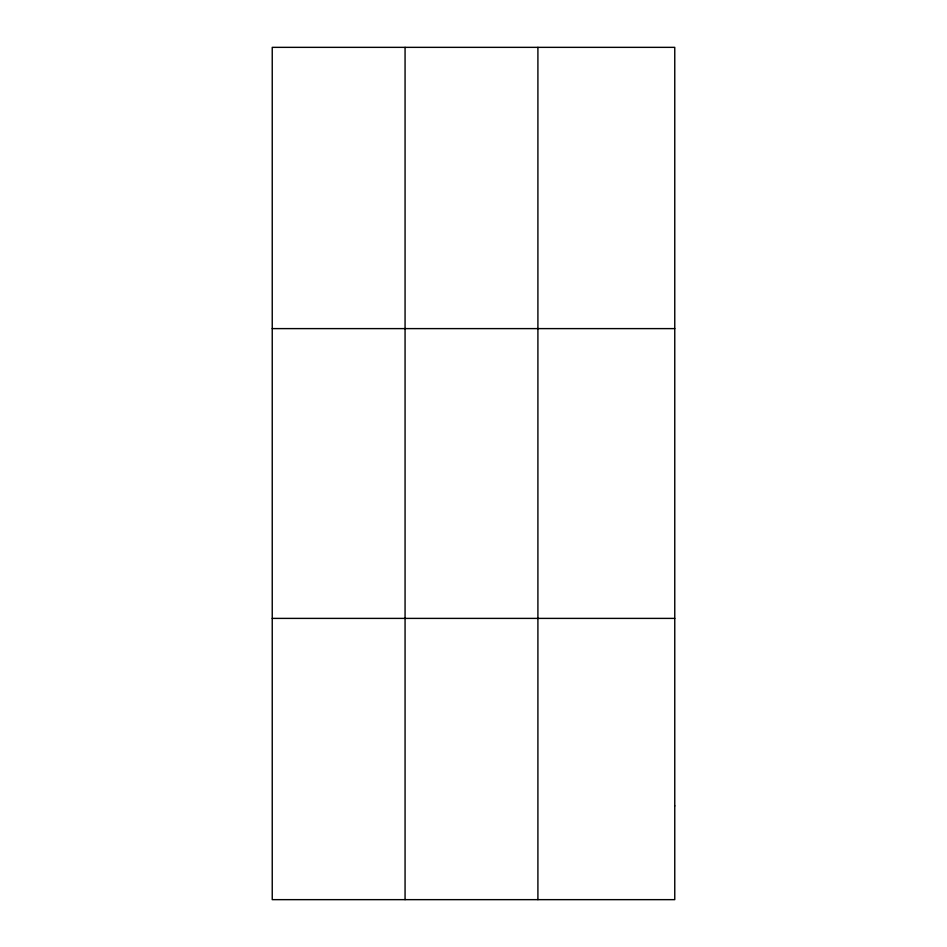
<?xml version="1.0" encoding="UTF-8"?>
<svg xmlns="http://www.w3.org/2000/svg" width="947" height="947" viewBox="0 0 947 947"><rect width="100%" height="100%" fill="white"/><g stroke="black" fill="none" stroke-linecap="round" stroke-linejoin="round"><path stroke-width="1.42" d="M405.067 47.35L405.067 899.65M537.908 47.35L537.908 899.65M272.239 328.609L674.761 328.609M272.239 618.391L674.761 618.391M674.761 805.897L674.761 899.65L272.239 899.65L272.239 47.35L674.761 47.35L674.761 805.897"/></g></svg>
